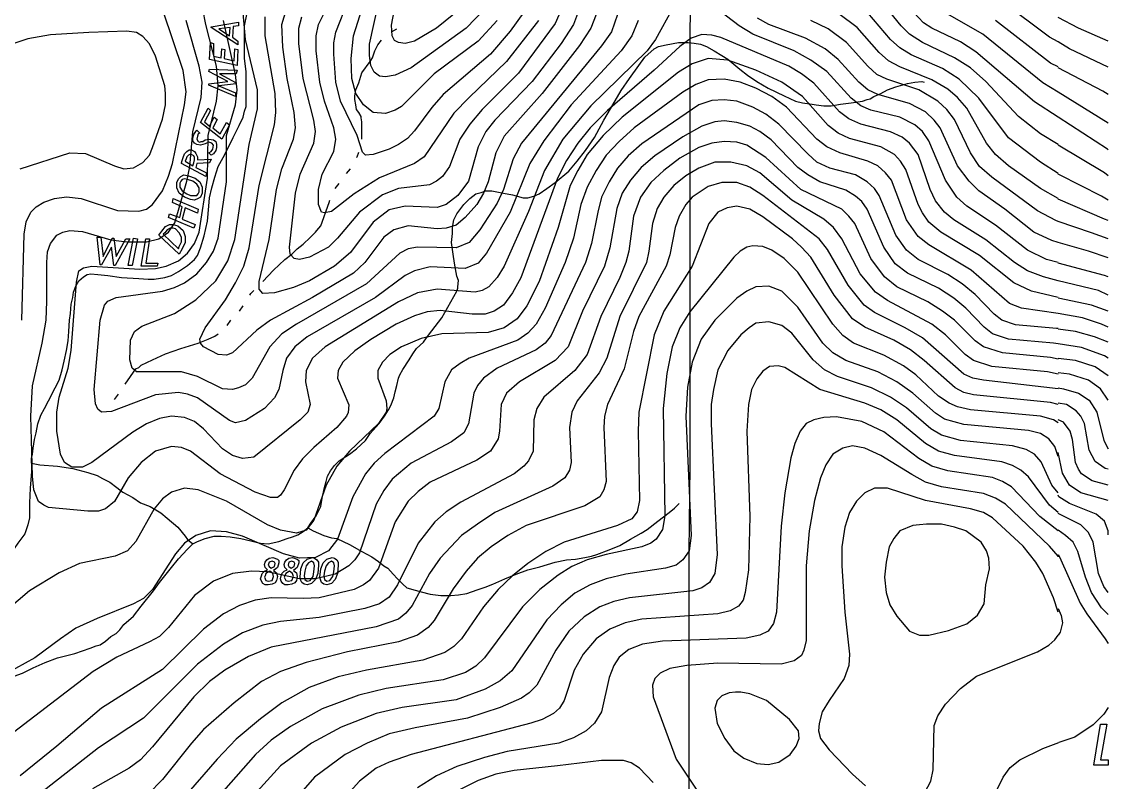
# Model space of a CAD drawing. Extents: x -4.4 to 64.9, y -5.9 to 77.3.
# Drawn here: x 24.14 to 31.67, y 8.52 to 13.8 of the extents above; entities that cross this region are included whole.
import ezdxf

# ---------------------------------------------------------------- set-up
doc = ezdxf.new("R2010")
doc.units = 0
for name, color, linetype in [('8200-8400', 7, 'CONTINUOUS'), ('8400-8600', 7, 'CONTINUOUS'), ('8600-8800', 7, 'CONTINUOUS'), ('8800-9000', 7, 'CONTINUOUS'), ('9000-9200', 7, 'CONTINUOUS'), ('9200-9400', 7, 'CONTINUOUS'), ('Elevations', 7, 'CONTINUOUS'), ('Labels', 7, 'CONTINUOUS'), ('roads', 7, 'CONTINUOUS'), ('split_lines', 7, 'CONTINUOUS'), ('topo', 7, 'CONTINUOUS'), ('water', 7, 'CONTINUOUS')]:
    doc.layers.add(name, color=color, linetype=linetype)

msp = doc.modelspace()

# ---------------------------------------------------------------- linework, layer by layer
at = {"layer": '8200-8400', "color": 2}
for points in [[(27.180236, 13.88762), (27.011517, 13.750539), (26.858617, 13.660898), (26.795347, 13.645076), (26.747886, 13.650341), (26.721533, 13.666163), (26.705738, 13.697802), (26.700473, 13.771613), (26.763742, 14.098503)], [(27.348966, 13.887614), (27.217156, 13.750523), (26.837537, 13.476354), (26.726817, 13.423633), (26.658237, 13.413103), (26.616108, 13.418368), (26.579156, 13.44472), (26.558069, 13.492171), (26.547538, 13.560711), (26.547538, 13.6398), (26.642439, 14.07214)], [(27.617849, 13.860825), (27.522948, 13.729015), (27.385857, 13.570834), (27.05897, 13.291394), (26.979878, 13.201764), (26.858619, 13.038315), (26.811158, 12.985594), (26.747889, 12.943414), (26.684629, 12.911775), (26.573859, 12.874874), (26.521138, 12.869609), (26.500051, 12.890696), (26.463141, 13.006687), (26.347151, 13.243947), (26.315512, 13.375757), (26.29969, 13.570837), (26.29969, 13.649926), (26.315512, 13.723737), (26.399871, 13.939907)], [(27.433308, 13.803265), (27.301497, 13.660906), (26.995697, 13.434195), (26.768978, 13.207476), (26.726799, 13.181124), (26.658219, 13.160037), (26.573859, 13.165302), (26.505319, 13.218023), (26.45259, 13.297112), (26.426237, 13.402562), (26.420972, 13.539653), (26.436794, 13.697821), (26.510615, 13.929813)], [(31.319216, 13.655622), (31.261217, 13.687264), (30.929057, 13.935062)], [(31.319198, 13.307193), (31.213748, 13.370462), (30.797217, 13.707893), (30.486149, 13.887164)], [(31.319198, 13.481632), (31.266469, 13.507985), (30.886858, 13.803244)]]:
    msp.add_lwpolyline(points, dxfattribs=at)
at = {"layer": '8400-8600', "color": 2}
for points in [[(31.319209, 12.94383), (31.197939, 13.017651), (31.045039, 13.13892), (30.818328, 13.38145), (30.712879, 13.476351), (30.602159, 13.544892), (30.38071, 13.650341), (30.29104, 13.708341), (30.233038, 13.76634), (30.090679, 13.94033)], [(28.266364, 13.845419), (28.224184, 13.724157), (28.155644, 13.629249), (27.602043, 12.954379), (27.544033, 12.843658), (27.475493, 12.632759), (27.433313, 12.537848), (27.312054, 12.353317), (27.238233, 12.263689), (27.148603, 12.226777), (26.879704, 12.232042), (26.816445, 12.221512), (26.758443, 12.189873), (26.526414, 11.978984), (26.041345, 11.699542), (25.941174, 11.631004), (25.856814, 11.541363), (25.735545, 11.325193), (25.688095, 11.277743), (25.640644, 11.256656), (25.598454, 11.246125), (25.529914, 11.251391), (25.355924, 11.33575), (25.245203, 11.367381), (24.934133, 11.367381), (24.902494, 11.393734), (24.886672, 11.451733), (24.891937, 11.588824), (24.918289, 11.646813), (24.971021, 11.683722), (25.197729, 11.773353), (25.345359, 11.868253), (25.48245, 12.000074), (25.566799, 12.137152), (25.61426, 12.284784), (25.714429, 12.943843), (25.772431, 13.191644), (25.772431, 13.323454), (25.688071, 13.671434), (25.672249, 13.855973)], [(28.134527, 13.887612), (28.081807, 13.750531), (28.002717, 13.629262), (27.744368, 13.297101), (27.480747, 13.001842), (27.422748, 12.885852), (27.370027, 12.68549), (27.338396, 12.606412), (27.290938, 12.52732), (27.211857, 12.437692), (27.148587, 12.384961), (27.080046, 12.363874), (27.016766, 12.358608), (26.816418, 12.379696), (26.716247, 12.353343), (26.647656, 12.300625), (26.515846, 12.126624), (26.436757, 12.052814), (26.152047, 11.884094), (25.862058, 11.725916), (25.767157, 11.657375), (25.598438, 11.499205), (25.556258, 11.483383), (25.498256, 11.488648), (25.398088, 11.541369), (25.377, 11.567748), (25.371735, 11.5941), (25.408644, 11.673192), (25.550996, 11.868272), (25.619536, 11.984263), (25.677535, 12.100251), (25.714445, 12.226801), (25.782985, 12.659141), (25.888435, 13.080931), (25.898965, 13.165291), (25.8937, 13.297101), (25.825159, 13.697813), (25.825159, 13.82962)], [(28.002741, 13.887609), (27.960572, 13.776889), (27.876201, 13.645068), (27.675851, 13.381448), (27.417501, 13.112557), (27.354231, 13.033468), (27.301511, 12.928018), (27.232962, 12.690758), (27.159152, 12.590587), (27.080073, 12.527317), (27.0168, 12.50623), (26.795352, 12.51676), (26.684632, 12.490381), (26.573861, 12.406032), (26.415691, 12.195133), (26.304971, 12.100222), (26.130981, 12.000053), (26.020261, 11.952603), (25.888442, 11.915693), (25.809361, 11.910428), (25.783009, 11.942056), (25.783009, 11.994788), (25.851549, 12.284768), (25.90427, 12.632756), (25.941179, 12.775108), (26.020268, 12.980736), (26.036091, 13.059818), (26.02556, 13.165267), (25.97811, 13.402527), (25.946471, 13.618697), (25.941206, 13.776868), (25.972847, 13.882317)], [(27.892029, 13.913959), (27.83403, 13.782141), (27.58095, 13.439439), (27.327868, 13.18636), (27.243509, 13.086181), (27.174968, 12.980731), (27.10116, 12.790919), (27.05371, 12.722379), (27.01153, 12.69075), (26.96408, 12.664371), (26.747899, 12.638019), (26.637139, 12.595839), (26.478969, 12.47457), (26.326058, 12.295309), (26.262799, 12.23204), (26.130989, 12.163499), (26.062438, 12.147677), (26.025539, 12.152942), (25.99916, 12.184581), (25.993895, 12.232032), (26.036075, 12.606372), (26.067714, 12.738182), (26.162614, 12.954352), (26.173171, 13.033441), (26.162614, 13.112531), (26.088803, 13.402511), (26.057165, 13.645052), (26.057165, 13.750502), (26.078252, 13.829581)], [(31.319201, 12.74349), (31.197931, 12.822571), (30.976491, 12.991291), (30.770873, 13.26546), (30.633792, 13.39727), (30.517791, 13.471091), (30.301581, 13.565989), (30.222492, 13.61344), (30.159222, 13.671439), (30.001052, 13.85597)], [(31.319198, 12.411324), (31.303376, 12.416589), (31.176836, 12.485129), (30.860495, 12.717121), (30.776135, 12.79093), (30.712866, 12.885841), (30.602145, 13.11782), (30.549417, 13.186371), (30.486147, 13.244359), (30.354286, 13.323451), (30.132846, 13.39727), (30.064306, 13.428901), (30.001036, 13.48689), (29.853406, 13.650341), (29.726867, 13.74525), (29.605605, 13.803241)], [(31.319177, 12.569492), (31.197908, 12.638032), (30.976467, 12.796203), (30.886837, 12.875292), (30.823567, 12.954384), (30.686487, 13.196914), (30.623217, 13.270722), (30.554676, 13.328724), (30.443906, 13.391994), (30.222468, 13.481624), (30.143376, 13.523804), (30.080107, 13.581804), (29.927207, 13.755794), (29.800667, 13.850694)], [(31.319198, 10.086163), (31.319198, 10.091428), (31.261199, 10.159968), (30.955399, 10.449957), (30.886858, 10.492137), (30.802498, 10.523768), (30.512507, 10.571218), (30.40179, 10.602857), (30.306839, 10.655578), (30.090669, 10.787388), (29.979949, 10.840117), (29.895589, 10.855939), (29.827048, 10.840117), (29.758508, 10.797937), (29.711058, 10.724118), (29.674148, 10.634488), (29.631969, 10.476318), (29.595059, 10.265418), (29.573972, 10.022888), (29.573972, 9.506188), (29.55815, 9.437648), (29.542328, 9.400739), (29.489599, 9.363827), (29.399969, 9.342739), (28.962358, 9.348005), (28.746189, 9.332182), (28.630187, 9.311095), (28.561647, 9.279464), (28.524738, 9.242555), (28.508889, 9.195105), (28.514154, 9.116015), (28.672375, 8.683676), (28.909635, 8.330425)], [(31.319198, 9.701244), (31.28757, 9.801424), (31.213748, 9.970143), (31.166298, 10.049224), (31.076668, 10.159945), (30.865768, 10.355025), (30.802498, 10.391934), (30.712868, 10.418286), (30.401798, 10.476286), (30.13813, 10.560646), (30.048489, 10.560646), (29.979949, 10.529015), (29.921957, 10.471015), (29.874509, 10.391926), (29.842868, 10.291755), (29.821781, 10.154666), (29.821781, 10.022856), (29.842868, 9.701237), (29.874509, 9.411256), (29.869244, 9.332167), (29.837603, 9.242536), (29.732153, 9.089636), (29.684703, 9.010547), (29.663615, 8.931455), (29.65835, 8.878737), (29.674172, 8.826005), (29.732172, 8.746927), (29.895623, 8.578207), (29.985253, 8.499115)], [(30.396543, 8.451652), (30.438683, 8.530733), (30.454532, 8.609822), (30.459797, 8.915622), (30.486149, 8.984163), (30.538878, 9.063252), (30.644328, 9.173972), (30.755048, 9.258332), (31.176839, 9.427051), (31.255928, 9.474502), (31.298108, 9.511414), (31.319195, 9.543053)], [(30.881551, 8.441153), (30.93955, 8.557152), (30.987, 8.625692), (31.055549, 8.678413), (31.213719, 8.757502), (31.324439, 8.799682)]]:
    msp.add_lwpolyline(points, dxfattribs=at)
for points in [[(30.359589, 10.307603), (30.312138, 10.302338), (30.222508, 10.265439), (30.180328, 10.212708), (30.148689, 10.154709), (30.127602, 10.049259), (30.117072, 9.943817), (30.127602, 9.838367), (30.153981, 9.754008), (30.201431, 9.674918), (30.291062, 9.569469), (30.359602, 9.543116), (30.422872, 9.543116), (30.559952, 9.574747), (30.686492, 9.622206), (30.760311, 9.680197), (30.807761, 9.759286), (30.818291, 9.891096), (30.84467, 10.001816), (30.839405, 10.075635), (30.823583, 10.128356), (30.786674, 10.186355), (30.681224, 10.265447), (30.602145, 10.2918), (30.512515, 10.312887), (30.407065, 10.312887), (30.359604, 10.307622), (30.359589, 10.307603)], [(29.083609, 9.147633), (29.041437, 9.142368), (28.988708, 9.12128), (28.957077, 9.08965), (28.941255, 9.036921), (28.957077, 8.931471), (29.009798, 8.826021), (29.073068, 8.741662), (29.141608, 8.688941), (29.231239, 8.652031), (29.310328, 8.646766), (29.384139, 8.662588), (29.463228, 8.715309), (29.505408, 8.773308), (29.526495, 8.826029), (29.52123, 8.878758), (29.45796, 8.957839), (29.299789, 9.08965), (29.183791, 9.137108), (29.120532, 9.147638), (29.083612, 9.147638), (29.083609, 9.147633)]]:
    msp.add_lwpolyline(points, close=True, dxfattribs=at)
at = {"layer": '8600-8800', "color": 2}
for points in [[(31.319193, 12.126603), (31.240114, 12.14769), (31.108304, 12.21096), (30.886853, 12.38495), (30.686502, 12.51676), (30.617962, 12.58003), (30.538873, 12.696021), (30.422843, 12.97019), (30.380702, 13.03346), (30.327934, 13.08091), (30.222484, 13.133642), (30.022134, 13.181089), (29.953593, 13.21272), (29.885043, 13.265449), (29.716334, 13.449991), (29.605603, 13.529069), (29.489612, 13.592339), (29.204902, 13.708341), (29.109993, 13.766329), (28.893823, 13.929781)], [(24.137938, 11.726971), (24.153734, 12.322763), (24.169556, 12.407122), (24.201195, 12.475663), (24.238093, 12.512572), (24.290825, 12.544203), (24.364636, 12.570555), (24.449035, 12.581112), (24.549214, 12.570555), (24.802294, 12.486196), (24.949926, 12.480931), (25.002644, 12.496753), (25.044824, 12.528391), (25.113364, 12.623292), (25.155544, 12.723471), (25.181923, 12.813102), (25.266272, 13.219081), (25.276829, 13.308711), (25.255742, 13.456341), (25.118661, 13.867591)], [(28.651293, 13.892858), (28.530024, 13.671418), (28.471982, 13.592326), (28.081822, 13.212707), (27.886743, 12.980718), (27.760203, 12.764548), (27.649483, 12.479838), (27.480763, 12.100216), (27.433313, 12.021138), (27.375314, 11.957868), (27.327863, 11.931489), (27.280413, 11.920958), (27.016793, 11.942046), (26.879704, 11.915693), (26.747894, 11.852423), (26.241693, 11.541342), (26.152063, 11.462264), (26.109883, 11.377893), (26.104618, 11.298812), (26.136249, 11.140641), (26.120427, 11.087913), (26.067706, 11.035192), (25.746086, 10.776842), (25.666997, 10.766285), (25.598457, 10.787372), (25.529916, 10.834823), (25.398106, 10.971911), (25.334836, 11.024632), (25.266296, 11.050985), (25.176666, 11.061541), (25.092306, 11.045719), (25.002676, 11.008821), (24.907767, 10.950819), (24.623007, 10.739919), (24.559745, 10.70828), (24.485926, 10.70828), (24.433205, 10.739919), (24.406853, 10.797919), (24.380474, 10.956089), (24.380474, 11.087899), (24.396296, 11.193349), (24.459565, 11.393699), (24.480653, 11.514969), (24.517562, 11.989488), (24.533384, 12.06858), (24.565023, 12.089667), (24.623014, 12.100198), (24.955223, 12.07911), (25.065953, 12.084376), (25.139764, 12.100198), (25.224124, 12.13711), (25.287394, 12.189839), (25.334844, 12.258379), (25.366483, 12.337458), (25.424474, 12.711809), (25.42974, 13.00706), (25.487739, 13.244328), (25.498269, 13.34978), (25.487739, 13.486858), (25.413928, 13.776839), (25.392841, 13.882288)], [(31.319201, 11.999455), (31.219032, 12.025808), (31.108312, 12.067987), (31.018682, 12.125987), (30.818321, 12.284157), (30.596883, 12.421246), (30.533613, 12.473967), (30.470341, 12.553056), (30.433391, 12.632137), (30.349032, 12.874676), (30.291032, 12.953757), (30.238312, 12.995937), (30.159222, 13.032846), (29.953601, 13.085578), (29.869242, 13.122476), (29.805972, 13.169927), (29.626711, 13.370288), (29.542352, 13.433558), (29.452711, 13.486276), (28.983462, 13.686626), (28.920202, 13.702448), (28.851662, 13.707713), (28.777841, 13.681361), (28.698751, 13.623362), (28.519451, 13.459921), (28.197832, 13.180473), (28.076563, 13.059212), (27.992203, 12.953762), (27.913111, 12.832501), (27.849841, 12.711232), (27.596772, 12.020542), (27.53877, 11.915093), (27.475501, 11.830733), (27.412231, 11.788553), (27.348961, 11.767466), (27.259331, 11.767466), (27.037882, 11.793818), (26.948263, 11.783288), (26.858622, 11.756909), (26.732093, 11.69892), (26.558053, 11.593468), (26.447332, 11.514379), (26.362973, 11.435289), (26.331342, 11.377301), (26.32605, 11.324569), (26.405142, 11.140038), (26.399877, 11.087309), (26.389346, 11.060957), (26.320806, 10.981868), (26.162628, 10.844787), (26.083546, 10.765698), (26.025547, 10.686616), (25.957007, 10.549528), (25.930654, 10.512618), (25.909567, 10.496796), (25.862116, 10.496796), (25.756667, 10.533706), (25.514136, 10.660237), (25.308515, 10.818416), (25.245246, 10.844768), (25.176695, 10.850034), (25.065975, 10.818392), (24.965795, 10.739313), (24.876176, 10.633864), (24.781264, 10.470412), (24.717955, 10.417694), (24.670497, 10.401872), (24.596686, 10.401872), (24.322517, 10.428224), (24.290886, 10.444046), (24.253976, 10.470399), (24.222335, 10.549491), (24.211804, 10.644389), (24.201274, 11.06092), (24.211804, 11.271819), (24.280345, 11.56707), (24.306697, 11.725251), (24.311962, 11.857059), (24.311962, 12.12595), (24.317228, 12.19976), (24.338315, 12.25777), (24.380495, 12.315759), (24.422675, 12.336846), (24.470125, 12.347403), (24.559766, 12.342112), (24.754885, 12.284123), (24.865606, 12.268301), (25.002694, 12.268301), (25.087054, 12.289388), (25.155594, 12.336838), (25.197774, 12.400111), (25.282126, 12.690089), (25.303213, 12.790271), (25.324301, 13.032798), (25.382292, 13.270061), (25.387557, 13.375511), (25.36647, 13.486231), (25.27684, 13.80258)], [(24.127442, 12.776216), (24.470151, 12.886936), (24.580872, 12.881671), (24.781222, 12.797311), (24.844492, 12.776224), (24.913032, 12.781489), (24.976302, 12.818391), (25.023752, 12.87112), (25.04484, 12.92384), (25.113388, 13.11892), (25.134475, 13.2191), (25.134475, 13.298189), (25.12921, 13.35091), (25.06594, 13.556539), (25.02376, 13.640901), (24.97631, 13.693619), (24.93413, 13.719972), (24.86559, 13.730529), (24.601959, 13.719972), (24.338339, 13.70415), (24.180171, 13.677771), (24.090541, 13.646142)], [(31.319193, 11.88407), (31.134654, 11.92624), (31.013382, 11.984241), (30.776133, 12.174051), (30.507234, 12.3375), (30.422832, 12.40604), (30.380694, 12.46931), (30.349013, 12.527301), (30.264664, 12.76984), (30.227752, 12.827831), (30.185572, 12.875289), (30.090663, 12.92801), (29.874494, 12.98601), (29.795412, 13.022911), (29.726864, 13.07564), (29.547604, 13.27599), (29.405244, 13.376169), (29.225984, 13.460529), (29.030904, 13.529069), (28.893813, 13.539626), (28.783093, 13.502717), (28.688192, 13.444715), (28.297992, 13.133647), (28.166174, 13.007105), (28.055454, 12.875295), (27.992184, 12.764567), (27.939463, 12.659125), (27.855104, 12.369136), (27.723293, 11.994796), (27.638934, 11.826076), (27.570393, 11.736446), (27.480763, 11.673176), (27.370043, 11.641535), (27.048423, 11.631004), (26.906064, 11.599363), (26.768973, 11.541363), (26.689892, 11.488642), (26.637123, 11.435924), (26.605532, 11.377925), (26.605532, 11.325193), (26.663484, 11.167023), (26.668749, 11.114305), (26.663484, 11.087952), (26.610803, 11.008863), (26.410402, 10.819051), (26.320774, 10.713601), (26.246963, 10.581791), (26.162604, 10.339261), (26.109872, 10.270712), (26.041335, 10.249625), (25.930614, 10.270712), (25.840984, 10.307622), (25.556274, 10.471071), (25.361194, 10.550152), (25.266283, 10.560709), (25.176652, 10.534357), (25.113383, 10.486898), (25.055383, 10.418358), (24.928844, 10.191647), (24.870852, 10.128377), (24.786493, 10.091468), (24.538644, 10.038736), (24.396282, 9.975477), (24.190664, 9.848938), (23.953404, 9.648577)], [(31.319378, 11.773294), (31.066299, 11.810206), (30.981939, 11.841835), (30.718319, 12.073827), (30.423017, 12.247817), (30.349198, 12.305816), (30.270117, 12.421807), (30.164667, 12.695976), (30.122488, 12.748705), (30.069759, 12.796155), (30.001218, 12.827786), (29.806138, 12.885785), (29.716508, 12.927965), (29.647968, 12.980697), (29.437069, 13.202134), (29.336889, 13.275945), (29.226169, 13.333945), (29.115449, 13.376124), (29.004729, 13.397212), (28.893998, 13.391947), (28.809649, 13.360305), (28.720019, 13.307587), (28.382529, 13.059775), (28.277088, 12.964875), (28.187449, 12.869977), (28.118909, 12.764524), (28.055639, 12.648526), (28.013459, 12.527264), (27.960739, 12.295275), (27.902739, 12.126556), (27.765659, 11.810206), (27.702389, 11.699486), (27.644389, 11.636216), (27.575849, 11.588766), (27.238418, 11.462226), (27.175138, 11.425314), (27.117149, 11.383135), (27.069688, 11.298785), (27.027508, 11.114246), (26.995877, 11.061515), (26.653128, 10.803165), (26.579317, 10.734625), (26.521318, 10.660817), (26.43168, 10.502636), (26.326227, 10.207384), (26.262968, 10.128295), (26.173327, 10.080845), (26.062607, 10.07558), (25.95189, 10.107221), (25.667179, 10.22848), (25.556459, 10.260121), (25.445728, 10.265386), (25.345557, 10.233745), (25.266468, 10.181024), (25.203198, 10.107205), (25.045028, 9.859404), (24.981758, 9.796135), (24.913217, 9.759225), (24.660098, 9.659046), (24.512469, 9.590506), (24.407019, 9.516684), (24.227759, 9.384885), (24.027398, 9.274157)]]:
    msp.add_lwpolyline(points, dxfattribs=at)
at = {"layer": '8800-9000', "color": 2}
for points in [[(31.319198, 11.562429), (31.287559, 11.567695), (30.976488, 11.594047), (30.865768, 11.630959), (30.807769, 11.67841), (30.681229, 11.81022), (30.59687, 11.878768), (30.491417, 11.947308), (30.275208, 12.052758), (30.190848, 12.116017), (30.111759, 12.232018), (29.995768, 12.495639), (29.958869, 12.54836), (29.916689, 12.585269), (29.848138, 12.627449), (29.668878, 12.685448), (29.584518, 12.732899), (29.515978, 12.78563), (29.331439, 12.975439), (29.252358, 13.033428), (29.183809, 13.070338), (29.094179, 13.09669), (29.004549, 13.107247), (28.941279, 13.101982), (28.851649, 13.07034), (28.719839, 12.996532), (28.524759, 12.864711), (28.429808, 12.785633), (28.355989, 12.696002), (28.297998, 12.606372), (28.261088, 12.500922), (28.213638, 12.226751), (28.176728, 12.100211), (28.023828, 11.78914), (27.923649, 11.541332), (27.834019, 11.446431), (27.586218, 11.298801), (27.496588, 11.219712), (27.459679, 11.140631), (27.449122, 10.956092), (27.438591, 10.90336), (27.38586, 10.819001), (27.290962, 10.755741), (26.969342, 10.602831), (26.884982, 10.539571), (26.816442, 10.471021), (26.726812, 10.328672), (26.610811, 10.00705), (26.547501, 9.92269), (26.505321, 9.891062), (26.442051, 9.85942), (26.199521, 9.801421), (26.088801, 9.796156), (25.86735, 9.801421), (25.756632, 9.785599), (25.645912, 9.748687), (25.535192, 9.690688), (25.398111, 9.585238), (25.113391, 9.305798), (24.691552, 9.036907), (24.380482, 8.773279), (24.127402, 8.567658)], [(31.319375, 11.456945), (31.266657, 11.467502), (30.934496, 11.499133), (30.802676, 11.541313), (30.744687, 11.583493), (30.602325, 11.725844), (30.517966, 11.789124), (30.417747, 11.852384), (30.201577, 11.957833), (30.117217, 12.026384), (30.022316, 12.152924), (29.911596, 12.395454), (29.869416, 12.448172), (29.821955, 12.495623), (29.537245, 12.632714), (29.294717, 12.854154), (29.162907, 12.938514), (29.094367, 12.959601), (29.004726, 12.964867), (28.920377, 12.95431), (28.830736, 12.922682), (28.698926, 12.84886), (28.588206, 12.7645), (28.498525, 12.680151), (28.424717, 12.579969), (28.377267, 12.448159), (28.345625, 12.205629), (28.324538, 12.12654), (28.282358, 12.02109), (28.150559, 11.752191), (28.05565, 11.488571), (27.97129, 11.377851), (27.75512, 11.193309), (27.70767, 11.114231), (27.686583, 11.035141), (27.681317, 10.818969), (27.649676, 10.750431), (27.618048, 10.713519), (27.549507, 10.660801), (27.180437, 10.465721), (27.080258, 10.39717), (27.001166, 10.32863), (26.885178, 10.181), (26.742816, 9.89102), (26.684817, 9.80666), (26.616277, 9.759209), (26.516058, 9.727571), (26.199717, 9.664301), (25.930818, 9.637948), (25.809546, 9.611596), (25.667198, 9.558875), (25.535388, 9.479786), (25.356117, 9.342697), (24.981776, 8.968357), (24.670658, 8.762736), (24.201406, 8.393655)], [(31.319182, 11.351554), (31.245371, 11.367376), (30.860482, 11.404275), (30.733942, 11.446455), (30.675954, 11.488635), (30.538862, 11.625726), (30.443911, 11.699537), (30.138114, 11.862986), (30.053751, 11.920974), (29.948302, 12.047517), (29.821762, 12.290044), (29.763773, 12.369136), (29.695233, 12.427135), (29.473782, 12.558946), (29.252342, 12.748755), (29.162712, 12.796205), (29.051983, 12.822558), (28.941263, 12.822558), (28.830543, 12.780378), (28.740913, 12.727657), (28.656553, 12.659117), (28.588013, 12.580028), (28.540562, 12.500938), (28.508884, 12.395489), (28.482531, 12.205687), (28.466709, 12.126598), (28.282168, 11.752247), (28.192537, 11.462269), (28.139819, 11.362098), (27.986919, 11.167007), (27.950007, 11.087928), (27.934185, 10.982479), (27.944742, 10.739948), (27.934185, 10.687217), (27.902554, 10.634499), (27.818194, 10.576497), (27.417485, 10.391958), (27.296216, 10.312869), (27.185496, 10.233787), (27.037864, 10.075617), (26.964056, 9.970167), (26.842795, 9.748727), (26.800615, 9.695998), (26.747886, 9.653818), (26.594936, 9.601086), (25.867345, 9.458738), (25.709174, 9.395468), (25.545725, 9.300567), (25.440275, 9.221478), (25.329555, 9.116028), (25.044845, 8.768048), (24.960485, 8.678418), (24.881396, 8.620419), (24.628274, 8.478057)], [(31.319206, 11.251372), (30.802506, 11.309374), (30.728688, 11.325196), (30.665426, 11.351549), (30.380708, 11.604628), (30.259396, 11.673168), (30.048497, 11.778618), (29.974686, 11.831339), (29.863966, 11.968427), (29.721607, 12.216228), (29.663607, 12.290036), (29.273448, 12.590569), (29.183817, 12.648568), (29.094187, 12.680199), (28.988737, 12.680199), (28.893826, 12.653846), (28.783106, 12.580036), (28.740926, 12.527307), (28.693476, 12.448225), (28.667123, 12.369136), (28.630214, 12.179327), (28.603808, 12.100235), (28.413999, 11.752255), (28.37709, 11.646816), (28.31382, 11.388466), (28.197829, 11.140655), (28.176742, 11.061565), (28.171477, 10.982487), (28.187299, 10.608136), (28.171477, 10.550147), (28.145124, 10.502686), (28.039674, 10.439416), (27.633695, 10.302335), (27.507155, 10.233795), (27.391165, 10.154706), (27.296256, 10.075625), (27.217175, 9.985986), (27.127534, 9.864725), (26.995724, 9.643277), (26.953544, 9.595827), (26.879736, 9.543106), (26.747926, 9.495655), (26.394625, 9.427104), (26.109915, 9.353296), (25.930654, 9.290026), (25.798836, 9.221486), (25.609035, 9.073857), (25.398135, 8.889315), (25.313775, 8.794417), (25.113414, 8.541335), (25.013246, 8.441156)]]:
    msp.add_lwpolyline(points, dxfattribs=at)
at = {"layer": '9000-9200', "color": 2}
for points in [[(31.319383, 11.014065), (31.287755, 11.035152), (31.198114, 11.061531), (30.713053, 11.103711), (30.623423, 11.124798), (30.565424, 11.151151), (30.491613, 11.198601), (30.333395, 11.346231), (30.249035, 11.4095), (30.111954, 11.483311), (29.901055, 11.567671), (29.827244, 11.6204), (29.758693, 11.699481), (29.516163, 12.05801), (29.421265, 12.152921), (29.336905, 12.21091), (29.273635, 12.237289), (29.205095, 12.242554), (29.162915, 12.231997), (29.115454, 12.205645), (29.073274, 12.163465), (28.767474, 11.783846), (28.698934, 11.673126), (28.646213, 11.541316), (28.609304, 11.356787), (28.582951, 11.114246), (28.593455, 10.370836), (28.577686, 10.275925), (28.535506, 10.207387), (28.498554, 10.181035), (28.435295, 10.154682), (28.187486, 10.101951), (28.055676, 10.065052), (27.950227, 10.017591), (27.855315, 9.959602), (27.728786, 9.859423), (27.607514, 9.738151), (27.343894, 9.384901), (27.285895, 9.326901), (27.212084, 9.284722), (27.059176, 9.232001), (26.663706, 9.174001), (26.473897, 9.126551), (26.220815, 9.031642), (25.999374, 8.910381), (25.867564, 8.815472), (25.756847, 8.715301), (25.451036, 8.367321)], [(31.319201, 10.782123), (31.298113, 10.850674), (31.255933, 10.903392), (31.197934, 10.940304), (31.113574, 10.961391), (30.665423, 11.003571), (30.533613, 11.04047), (30.470333, 11.08265), (30.312122, 11.219741), (30.201394, 11.29882), (30.069584, 11.367371), (29.848144, 11.446449), (29.758513, 11.499181), (29.689973, 11.567721), (29.515983, 11.815519), (29.405252, 11.92624), (29.315622, 11.963152), (29.225992, 11.957886), (29.162722, 11.926255), (29.094184, 11.878805), (28.941284, 11.725897), (28.846373, 11.594084), (28.783103, 11.435916), (28.751472, 11.261926), (28.740915, 11.061576), (28.777825, 10.233795), (28.762003, 10.128345), (28.719823, 10.065086), (28.672362, 10.028177), (28.598501, 10.00709), (28.324342, 9.964912), (28.187251, 9.933271), (28.076541, 9.891091), (27.971092, 9.8331), (27.876183, 9.75401), (27.776001, 9.648561), (27.533471, 9.29531), (27.454392, 9.22677), (27.348942, 9.168771), (27.148581, 9.094952), (26.774241, 9.042231), (26.594933, 9.000051), (26.352403, 8.90515), (26.146771, 8.794422), (25.930601, 8.636252), (25.651162, 8.330451)], [(31.319187, 10.529044), (31.277007, 10.581773), (31.203197, 10.745214), (31.155746, 10.797942), (31.097747, 10.829573), (31.002838, 10.855952), (30.644317, 10.892854), (30.512507, 10.929763), (30.438646, 10.971943), (30.269927, 11.119565), (30.159206, 11.193383), (30.027396, 11.256653), (29.790129, 11.335742), (29.700506, 11.383193), (29.621417, 11.451733), (29.473787, 11.636275), (29.405247, 11.688993), (29.315617, 11.715345), (29.225987, 11.704815), (29.178528, 11.673173), (29.120537, 11.625723), (29.030896, 11.515003), (28.962358, 11.383193), (28.930727, 11.246112), (28.914905, 11.140662), (28.914905, 11.008855), (28.957085, 10.101982), (28.941263, 9.970175), (28.904362, 9.906902), (28.851633, 9.870004), (28.788363, 9.848916), (28.350703, 9.801477), (28.239982, 9.775098), (28.145082, 9.738188), (28.034351, 9.669648), (27.928912, 9.569479), (27.839282, 9.437669), (27.707461, 9.195128), (27.654743, 9.14241), (27.602022, 9.105498), (27.454392, 9.042228), (27.227673, 8.96841), (26.863871, 8.899869), (26.684611, 8.857689), (26.531663, 8.79442), (26.378763, 8.715338), (26.167861, 8.557168), (25.978062, 8.34099)], [(31.319193, 10.391971), (31.261204, 10.444692), (31.113574, 10.639772), (31.060843, 10.687222), (31.002854, 10.718861), (30.929033, 10.745214), (30.602143, 10.787393), (30.491423, 10.819022), (30.401792, 10.871753), (30.201394, 11.035194), (30.090674, 11.103732), (29.979954, 11.151193), (29.668873, 11.246094), (29.426342, 11.398994), (29.378892, 11.409551), (29.320893, 11.404285), (29.273442, 11.372647), (29.231262, 11.319915), (29.194353, 11.246107), (29.173266, 11.140657), (29.162735, 10.956126), (29.183823, 10.365605), (29.173266, 9.996535), (29.152178, 9.838367), (29.136356, 9.785636), (29.104715, 9.743456), (29.046716, 9.711825), (28.962356, 9.690738), (28.435076, 9.653829), (28.319074, 9.627476), (28.213625, 9.585296), (28.118727, 9.516756), (28.029096, 9.411306), (27.965826, 9.300578), (27.897276, 9.089687), (27.865645, 9.036966), (27.823465, 9.000056), (27.744375, 8.957876), (27.665294, 8.931497), (26.837516, 8.71533), (26.684616, 8.662609), (26.594936, 8.62043), (26.478945, 8.530799), (26.236415, 8.261898)]]:
    msp.add_lwpolyline(points, dxfattribs=at)
at = {"layer": '9200-9400', "color": 2}
msp.add_lwpolyline([(28.514181, 8.520203), (28.419283, 8.620382), (28.361281, 8.657291), (28.308562, 8.673113), (28.155652, 8.673113), (27.849852, 8.636215), (27.849844, 8.636233), (27.849844, 8.636233), (27.549314, 8.604594), (27.422774, 8.578242), (27.301513, 8.536062), (27.143335, 8.45697)], dxfattribs=at)
at = {"layer": 'Elevations', "color": 1}
for points in [[(25.920079, 10.059798), (25.920079, 10.043923), (25.909522, 10.012306), (25.898992, 10.001722), (25.88317, 9.991139), (25.904257, 9.975264), (25.909522, 9.948806), (25.904257, 9.922347), (25.893727, 9.906472), (25.872639, 9.895889), (25.846287, 9.890597), (25.825199, 9.890597), (25.809377, 9.901181), (25.79882, 9.917056), (25.793555, 9.932931), (25.79882, 9.954097), (25.804086, 9.969972), (25.819908, 9.985847), (25.840995, 9.996431), (25.825199, 10.012306), (25.819934, 10.033472), (25.825199, 10.049347), (25.83573, 10.065222), (25.851552, 10.075806), (25.877904, 10.081097), (25.909532, 10.070514)], [(25.851538, 10.017624), (25.86736, 10.00704), (25.888447, 10.017624), (25.893712, 10.03879), (25.888447, 10.049374), (25.872625, 10.054665), (25.851538, 10.049374), (25.846273, 10.028207)], [(26.057157, 10.059798), (26.057157, 10.043923), (26.046627, 10.012306), (26.036096, 10.001722), (26.020274, 9.991139), (26.041361, 9.975264), (26.046627, 9.948806), (26.041361, 9.922347), (26.030805, 9.906472), (26.009717, 9.895889), (25.983365, 9.890597), (25.962277, 9.890597), (25.946455, 9.901181), (25.935898, 9.917056), (25.930633, 9.932931), (25.935898, 9.954097), (25.94119, 9.969972), (25.956986, 9.985847), (25.9781, 9.996431), (25.962277, 10.012306), (25.957012, 10.033472), (25.962277, 10.049347), (25.972834, 10.065222), (25.988656, 10.075806), (26.015009, 10.081097), (26.04665, 10.070514)], [(25.988619, 10.017624), (26.004441, 10.00704), (26.025528, 10.017624), (26.030794, 10.03879), (26.025528, 10.049374), (26.009706, 10.054665), (25.988619, 10.049374), (25.983354, 10.028207)], [(26.183699, 10.065064), (26.194229, 10.049189), (26.194229, 10.028022), (26.188964, 9.970052), (26.173169, 9.927851), (26.14679, 9.901392), (26.115161, 9.890809), (26.094074, 9.896101), (26.078251, 9.906684), (26.072986, 9.922559), (26.067721, 9.943726), (26.072986, 10.001722), (26.088808, 10.043923), (26.115161, 10.070382), (26.152071, 10.080965), (26.167893, 10.075673)], [(26.099337, 9.927983), (26.115159, 9.9174), (26.136246, 9.922691), (26.157334, 9.94915), (26.162599, 9.980794), (26.167864, 10.022968), (26.162599, 10.044135), (26.146777, 10.054718), (26.125689, 10.044135), (26.109867, 10.022968), (26.099337, 9.986059), (26.094072, 9.954441)], [(26.320788, 10.065064), (26.331319, 10.049189), (26.331319, 10.028022), (26.326053, 9.970052), (26.310231, 9.927851), (26.283879, 9.901392), (26.252248, 9.890809), (26.23116, 9.896101), (26.215338, 9.906684), (26.210073, 9.922559), (26.204808, 9.943726), (26.210073, 10.001722), (26.225895, 10.043923), (26.252248, 10.070382), (26.289158, 10.080965), (26.30498, 10.075673)], [(26.236428, 9.927983), (26.25225, 9.9174), (26.273337, 9.922691), (26.294425, 9.94915), (26.29969, 9.980794), (26.304955, 10.022968), (26.29969, 10.044135), (26.283868, 10.054718), (26.262781, 10.044135), (26.246959, 10.022968), (26.236428, 9.986059), (26.231163, 9.954441)], [(25.830448, 9.922718), (25.84627, 9.917426), (25.872623, 9.922718), (25.883153, 9.949176), (25.877888, 9.970343), (25.8568, 9.986218), (25.830448, 9.970343), (25.825183, 9.954468), (25.819918, 9.943884)], [(25.967529, 9.922718), (25.983351, 9.917426), (26.009703, 9.922718), (26.020234, 9.949176), (26.014969, 9.970343), (25.993881, 9.986218), (25.967529, 9.970343), (25.962264, 9.954468), (25.956998, 9.943884)]]:
    msp.add_lwpolyline(points, close=True, dxfattribs=at)
at = {"layer": 'Labels', "color": 6}
for points in [[(25.603708, 13.761081), (25.598443, 13.687262), (25.635353, 13.660804), (25.635353, 13.634346), (25.450824, 13.755631), (25.450824, 13.760922), (25.640634, 13.79254), (25.640634, 13.766082)], [(25.503537, 13.745259), (25.577348, 13.697793), (25.582613, 13.755816)], [(25.466628, 13.555447), (25.519357, 13.544864), (25.524622, 13.608125), (25.545709, 13.602834), (25.540444, 13.539572), (25.608982, 13.523697), (25.614247, 13.608046), (25.635335, 13.602754), (25.630069, 13.492053), (25.44026, 13.534227), (25.445525, 13.650221), (25.466612, 13.644929)], [(25.619528, 13.302373), (25.619528, 13.275915), (25.434997, 13.354999), (25.434997, 13.365582), (25.566807, 13.381457), (25.434997, 13.449984), (25.440262, 13.465859), (25.630072, 13.460567), (25.624807, 13.434109), (25.508806, 13.434109), (25.624807, 13.370847), (25.624807, 13.365555), (25.503536, 13.34968)], [(25.403358, 13.102004), (25.440267, 13.070386), (25.471898, 13.133648), (25.492985, 13.117773), (25.461354, 13.059776), (25.514075, 13.017602), (25.556254, 13.096686), (25.577341, 13.080811), (25.52462, 12.98064), (25.376991, 13.096633), (25.429711, 13.196804), (25.445533, 13.180929)], [(25.361178, 12.964923), (25.371735, 12.959632), (25.382265, 12.964923), (25.392822, 12.964923), (25.408644, 12.975507), (25.434997, 12.980798), (25.466628, 12.975507), (25.48245, 12.964923), (25.487715, 12.943757), (25.487715, 12.92259), (25.48245, 12.901423), (25.466628, 12.880257), (25.450806, 12.869673), (25.434983, 12.885548), (25.450806, 12.896132), (25.461362, 12.912007), (25.466628, 12.938465), (25.456071, 12.95434), (25.434983, 12.959632), (25.408631, 12.949048), (25.377, 12.938465), (25.350648, 12.943757), (25.334825, 12.95434), (25.324269, 12.970215), (25.324269, 12.991382), (25.329534, 13.012548), (25.345356, 13.033715), (25.350621, 13.044298), (25.371708, 13.023132), (25.361178, 13.01784), (25.355913, 13.001965), (25.350648, 12.980798)], [(25.345359, 12.880574), (25.355916, 12.859408), (25.355916, 12.838241), (25.450816, 12.843533), (25.440285, 12.817074), (25.350655, 12.811783), (25.34539, 12.785324), (25.419201, 12.748415), (25.413936, 12.721956), (25.245217, 12.811597), (25.245217, 12.816889), (25.250509, 12.832764), (25.255774, 12.853931), (25.266304, 12.880389), (25.282127, 12.896264), (25.297949, 12.906847), (25.313771, 12.906847), (25.334858, 12.896264)], [(25.271548, 12.827843), (25.324277, 12.796225), (25.329542, 12.817392), (25.334807, 12.838558), (25.334807, 12.854433), (25.329542, 12.865017), (25.31372, 12.8756), (25.30319, 12.8756), (25.292633, 12.870308), (25.282076, 12.859725), (25.276811, 12.84385)], [(25.340088, 12.711849), (25.371727, 12.685391), (25.387549, 12.648482), (25.387549, 12.606307), (25.377019, 12.579849), (25.361196, 12.569265), (25.334844, 12.558682), (25.308491, 12.563974), (25.266312, 12.579849), (25.229401, 12.606307), (25.213579, 12.643216), (25.213579, 12.680126), (25.224136, 12.706584), (25.239958, 12.722459), (25.261046, 12.733043), (25.292677, 12.727751)], [(25.282089, 12.601121), (25.308468, 12.590538), (25.329555, 12.590538), (25.350643, 12.590538), (25.361173, 12.601121), (25.366438, 12.616996), (25.366438, 12.643455), (25.350616, 12.669913), (25.324264, 12.69108), (25.287353, 12.701663), (25.266266, 12.706955), (25.250444, 12.701663), (25.239914, 12.69108), (25.234648, 12.675205), (25.234648, 12.648746), (25.25047, 12.622288)], [(25.187188, 12.569504), (25.361178, 12.495685), (25.355913, 12.469226), (25.271553, 12.506136), (25.250465, 12.427052), (25.340095, 12.390143), (25.329565, 12.363684), (25.155575, 12.437476), (25.16084, 12.463935), (25.234651, 12.437476), (25.250473, 12.511295), (25.181934, 12.542939)], [(25.218827, 12.379691), (25.255728, 12.348047), (25.27155, 12.305873), (25.27155, 12.263698), (25.250463, 12.221524), (25.229375, 12.184614), (25.087016, 12.31643), (25.108104, 12.342888), (25.134483, 12.374532), (25.160835, 12.390407), (25.187188, 12.390407)], [(25.118648, 12.321695), (25.224098, 12.221524), (25.229363, 12.237399), (25.245185, 12.269016), (25.245185, 12.30066), (25.229363, 12.332278), (25.203011, 12.358736), (25.187189, 12.364028), (25.166101, 12.364028), (25.145014, 12.353445), (25.129192, 12.332278)], [(24.686308, 12.300608), (24.70213, 12.168792), (24.765389, 12.295342), (24.775946, 12.295342), (24.791768, 12.168792), (24.860309, 12.290051), (24.886662, 12.290051), (24.786491, 12.10553), (24.775934, 12.10553), (24.760112, 12.232054), (24.691572, 12.110795), (24.681041, 12.110795), (24.659901, 12.300608)], [(24.902478, 12.10553), (24.876125, 12.10553), (24.913027, 12.295342), (24.939406, 12.290051)], [(25.023739, 12.290051), (24.997386, 12.121352), (25.081745, 12.121352), (25.07648, 12.100186), (24.96576, 12.100186), (24.997391, 12.289998)]]:
    msp.add_lwpolyline(points, close=True, dxfattribs=at)
at = {"layer": 'roads', "color": 7}
for points in [[(24.206489, 10.734671), (24.206489, 10.766315), (24.211754, 10.797959), (24.217019, 10.840134), (24.22755, 10.898131), (24.238107, 10.94557), (24.248637, 11.008859), (24.269724, 11.066855), (24.296077, 11.114295), (24.322429, 11.167027), (24.369888, 11.256668), (24.396241, 11.309373), (24.417328, 11.383191), (24.43315, 11.441188), (24.448972, 11.515007), (24.459503, 11.58356), (24.464768, 11.646822), (24.470033, 11.725906), (24.475298, 11.773346), (24.480563, 11.836634), (24.49112, 11.884074), (24.496385, 11.920983), (24.512208, 11.963158), (24.533295, 12.000067), (24.564934, 12.026526), (24.591286, 12.042401), (24.617639, 12.047692), (24.66509, 12.042401), (24.73363, 12.037109), (24.828539, 12.021234), (24.9498, 12.015942), (25.01308, 12.010651), (25.055248, 12.010651), (25.129067, 12.021234), (25.176557, 12.037109), (25.224018, 12.063567), (25.287277, 12.105742), (25.334738, 12.147943), (25.355825, 12.174401), (25.376912, 12.227106), (25.403265, 12.311482), (25.424352, 12.411653), (25.434883, 12.51709), (25.440148, 12.575086), (25.45597, 12.64364), (25.477057, 12.717459), (25.498145, 12.791277), (25.545594, 12.875626), (25.603596, 12.99162), (25.645776, 13.075969), (25.672129, 13.133992), (25.682686, 13.176167), (25.693216, 13.207784), (25.693216, 13.265781), (25.693216, 13.3396), (25.693216, 13.450328), (25.682686, 13.539969), (25.682686, 13.645405), (25.682686, 13.766664), (25.698508, 13.845748)], [(26.120429, 10.28652), (26.141516, 10.318164), (26.178415, 10.370869), (26.194237, 10.402513), (26.210059, 10.434131), (26.220616, 10.492154), (26.236412, 10.565946), (26.246969, 10.608121), (26.257499, 10.64503), (26.278587, 10.68194), (26.304939, 10.718849), (26.33658, 10.750493), (26.384028, 10.782111), (26.410381, 10.797986), (26.45783, 10.834922), (26.521111, 10.892918), (26.552742, 10.940358), (26.616012, 11.008912), (26.652911, 11.061617), (26.67929, 11.103818), (26.695112, 11.135435), (26.716199, 11.188167), (26.726756, 11.230341), (26.737313, 11.272516), (26.747843, 11.325248), (26.758373, 11.346414), (26.779461, 11.383324), (26.82163, 11.451851), (26.848009, 11.494025), (26.874362, 11.530935), (26.921812, 11.573136), (26.942899, 11.604753), (26.979809, 11.65222), (27.048349, 11.741834), (27.111658, 11.852562), (27.153838, 11.926381), (27.159103, 11.947548), (27.159103, 11.958131), (27.164342, 12.000305), (27.153865, 12.031923), (27.138043, 12.121564), (27.127486, 12.184852), (27.116955, 12.263936), (27.122221, 12.327198), (27.122221, 12.369373), (27.132751, 12.422104), (27.153838, 12.464279), (27.201289, 12.527541), (27.243469, 12.569742), (27.285648, 12.601359), (27.322558, 12.611943), (27.354199, 12.622526), (27.396369, 12.622526), (27.475458, 12.606651), (27.538728, 12.596068), (27.612538, 12.574901), (27.644177, 12.574901), (27.686357, 12.585484), (27.723259, 12.601359), (27.775987, 12.638269), (27.833979, 12.680443), (27.928888, 12.759527), (27.986889, 12.828081), (28.044889, 12.9019), (28.108159, 12.991514), (28.171418, 13.112799), (28.218879, 13.191883), (28.29269, 13.318407), (28.350689, 13.402782), (28.413959, 13.492397), (28.456128, 13.550393), (28.519408, 13.608416), (28.551039, 13.624291), (28.603758, 13.634875), (28.688117, 13.65075), (28.756668, 13.65075), (28.798838, 13.645458), (28.841028, 13.640166), (28.883208, 13.624291), (28.935929, 13.592647), (28.98865, 13.561003), (29.030877, 13.534545), (29.115229, 13.465991), (29.167958, 13.423843), (29.231228, 13.381642), (29.310319, 13.334202), (29.42104, 13.281471), (29.500129, 13.244561), (29.547579, 13.233978), (29.61612, 13.223395), (29.642472, 13.218103), (29.695204, 13.212811), (29.747924, 13.212811), (29.811194, 13.223395), (29.885002, 13.233978)], [(29.964137, 13.244376), (29.995768, 13.25496), (30.016855, 13.260251), (30.043207, 13.276126), (30.090666, 13.297293), (30.138116, 13.323751), (30.196118, 13.344918), (30.275197, 13.366085), (30.327928, 13.376668), (30.375376, 13.38196), (30.391198, 13.376668)], [(29.885047, 13.233819), (29.964137, 13.244403)], [(24.206489, 10.734671), (24.206489, 10.676674), (24.195932, 10.560681), (24.190667, 10.46051), (24.190667, 10.355073), (24.18011, 10.307607), (24.159023, 10.244345), (24.111562, 10.181083), (24.085209, 10.144174)], [(24.206489, 10.734671), (24.264478, 10.724088), (24.385747, 10.713504), (24.491199, 10.697629), (24.596638, 10.671171), (24.659908, 10.650004), (24.696817, 10.628838), (24.749549, 10.602379), (24.796999, 10.56547), (24.839179, 10.533852), (24.907717, 10.496943), (24.960438, 10.460034), (25.028978, 10.433575), (25.102839, 10.391374), (25.144979, 10.354465), (25.218838, 10.291203), (25.271558, 10.227941), (25.28738, 10.206774), (25.324289, 10.17513)], [(26.120429, 10.28652), (26.157339, 10.265353), (26.231147, 10.233709), (26.283868, 10.217834), (26.320777, 10.212542), (26.410407, 10.170368), (26.494766, 10.122901), (26.563307, 10.085992), (26.610768, 10.054374), (26.647667, 10.02273), (26.674019, 10.006855), (26.710928, 9.964681), (26.74257, 9.933036), (26.779479, 9.896127), (26.805832, 9.869669), (26.863821, 9.853794), (26.906, 9.84321), (26.969273, 9.827335), (27.043092, 9.816752), (27.111672, 9.816752), (27.164353, 9.822044), (27.222392, 9.832627), (27.254031, 9.84321), (27.301481, 9.859085), (27.348931, 9.87496), (27.40166, 9.896127), (27.486023, 9.933036), (27.565101, 9.964681), (27.644191, 9.996298), (27.728553, 10.017465), (27.834003, 10.049109), (27.913092, 10.064984), (27.976362, 10.070276), (28.039621, 10.080859), (28.087082, 10.091443), (28.123981, 10.102026), (28.20834, 10.13367), (28.282162, 10.165288), (28.355973, 10.207462), (28.429791, 10.249637), (28.471961, 10.276095), (28.545782, 10.334118), (28.624871, 10.392115), (28.661773, 10.423733), (28.693412, 10.455377)], [(25.324269, 10.175792), (25.355897, 10.191667), (25.408629, 10.212833), (25.471898, 10.228708), (25.519349, 10.228708), (25.582619, 10.223417), (25.656427, 10.212833), (25.724978, 10.196958), (25.761879, 10.186375), (25.793518, 10.181083), (25.846239, 10.175792), (25.920058, 10.191667), (25.978049, 10.212833), (26.014958, 10.223417), (26.051868, 10.239292), (26.088769, 10.260458), (26.120408, 10.286917)], [(24.085199, 9.258481), (24.143187, 9.279648), (24.217009, 9.316557), (24.301368, 9.353467), (24.385728, 9.385084), (24.507037, 9.416729), (24.612489, 9.453638), (24.654667, 9.469513), (24.681019, 9.474805), (24.717931, 9.501263), (24.754841, 9.532907), (24.79174, 9.554074), (24.818119, 9.580532), (24.844471, 9.617415), (24.913011, 9.675438), (24.965729, 9.743965), (25.0501, 9.849428), (25.092269, 9.907425), (25.176629, 10.012861), (25.224079, 10.070858), (25.287349, 10.139411), (25.308436, 10.160578), (25.324258, 10.176453)]]:
    msp.add_lwpolyline(points, dxfattribs=at)
msp.add_lwpolyline([(31.656621, 8.926218), (31.614449, 8.678409), (31.66717, 8.678409), (31.66717, 8.641499), (31.56699, 8.641499), (31.614449, 8.926218)], close=True, dxfattribs=at)
at = {"layer": 'split_lines', "color": 5}
msp.add_lwpolyline([(28.757655, 4.168533), (28.757655, 4.766041), (28.757655, 5.363576), (28.757655, 5.954973), (28.757655, 6.552482), (28.763767, 7.143878), (28.763767, 7.74136), (28.763767, 8.338869), (28.763767, 8.930292), (28.763767, 9.527827), (28.763767, 10.119224), (28.769879, 10.716732), (28.769879, 11.314214), (28.769879, 11.905611), (28.769879, 12.50312), (28.769879, 13.094543), (28.769879, 13.692078), (28.775964, 14.28956)], dxfattribs=at)
at = {"layer": 'topo', "color": 2}
for points in [[(27.718012, 13.803469), (27.496572, 13.518759), (27.238222, 13.27095), (27.132773, 13.16023), (26.927154, 12.8597), (26.858614, 12.81225), (26.616073, 12.712071), (26.442043, 12.60135), (26.283862, 12.480089), (26.236412, 12.469532), (26.215325, 12.474797), (26.194237, 12.527526), (26.194237, 12.632976), (26.22059, 12.738418), (26.299682, 12.896596), (26.315504, 12.980956), (26.299682, 13.060037), (26.236409, 13.244576), (26.204781, 13.376386), (26.178402, 13.592556), (26.178402, 13.698006), (26.194224, 13.777095), (26.289135, 13.966897)], [(31.319193, 13.133864), (31.155744, 13.239314), (30.749764, 13.587294), (30.644312, 13.655834), (30.443922, 13.750745), (30.385962, 13.787655), (30.317382, 13.861466)], [(28.408707, 13.803255), (28.366527, 13.697813), (28.292709, 13.592353), (27.944729, 13.218015), (27.754919, 12.970214), (27.660018, 12.812033), (27.522938, 12.474594), (27.359489, 12.189884), (27.301487, 12.121343), (27.211857, 12.084444), (26.969329, 12.094975), (26.858609, 12.068622), (26.795339, 12.036984), (26.589668, 11.884083), (26.115148, 11.609914), (26.030788, 11.541374), (25.972789, 11.462293), (25.946436, 11.377925), (25.920058, 11.246112), (25.888427, 11.188123), (25.819889, 11.114305), (25.688079, 11.029953), (25.619538, 11.014131), (25.577359, 11.029953), (25.355908, 11.188123), (25.287367, 11.214476), (25.224098, 11.225006), (25.065927, 11.209184), (24.760127, 11.093186), (24.691539, 11.08792), (24.665186, 11.109008), (24.649364, 11.145917), (24.638807, 11.246086), (24.681038, 11.725878), (24.712629, 11.831328), (24.733716, 11.857707), (24.791755, 11.88406), (25.113375, 11.92624), (25.197734, 11.952592), (25.266275, 11.984231), (25.350635, 12.047501), (25.419175, 12.126582), (25.466636, 12.205671), (25.498264, 12.295302), (25.556266, 12.685461), (25.556266, 13.007081), (25.619536, 13.217983), (25.630066, 13.323433), (25.619536, 13.428882), (25.535176, 13.803223)], [(31.319187, 12.263694), (31.277007, 12.279516), (31.150468, 12.337516), (30.950117, 12.495686), (30.770849, 12.622226), (30.702309, 12.690777), (30.623217, 12.796216), (30.501958, 13.059847), (30.459778, 13.112565), (30.401779, 13.170567), (30.291019, 13.228556), (30.069568, 13.291836), (30.001028, 13.323467), (29.937758, 13.376185), (29.795407, 13.534366), (29.705769, 13.608177), (29.568688, 13.681996), (29.315609, 13.776897), (29.236528, 13.819077)], [(31.667181, 13.660893), (31.46156, 13.750523), (31.319201, 13.824342)], [(31.667189, 13.481024), (31.398287, 13.607563), (31.319209, 13.655014)], [(31.667194, 13.291799), (31.630295, 13.312886), (31.319214, 13.476327)], [(31.319198, 11.667903), (31.308641, 11.667903), (31.023931, 11.694255), (30.92903, 11.725894), (30.876301, 11.768064), (30.744491, 11.905155), (30.654861, 11.978976), (30.554682, 12.042246), (30.349021, 12.147685), (30.269929, 12.210955), (30.196111, 12.316405), (30.08012, 12.590574), (30.048481, 12.638024), (29.99576, 12.685475), (29.916681, 12.732925), (29.73741, 12.780386), (29.64778, 12.822566), (29.58451, 12.880565), (29.38416, 13.086186), (29.29453, 13.154726), (29.204891, 13.202174), (29.094171, 13.244354), (29.004541, 13.254884), (28.920181, 13.249619), (28.830551, 13.217991), (28.43507, 12.94909), (28.34017, 12.86473), (28.266351, 12.78037), (28.208351, 12.685469), (28.155631, 12.58002), (28.129278, 12.47457), (28.087098, 12.2584), (28.044918, 12.12659), (27.807659, 11.620439), (27.765479, 11.567711), (27.702209, 11.52026), (27.433308, 11.393721), (27.338409, 11.32518), (27.29623, 11.272459), (27.269877, 11.219731), (27.232968, 11.008831), (27.201337, 10.945559), (27.116977, 10.882289), (26.837537, 10.734659), (26.705727, 10.623939), (26.647686, 10.54485), (26.594957, 10.449949), (26.478966, 10.11251), (26.447327, 10.06506), (26.405147, 10.02288), (26.310247, 9.964881), (26.173166, 9.93325), (26.062435, 9.93325), (25.840997, 9.9807), (25.730277, 9.985965), (25.598467, 9.970143), (25.466657, 9.917414), (25.334847, 9.817243), (25.155576, 9.595795), (25.092306, 9.532525), (25.023766, 9.495624), (24.797047, 9.390163), (24.633566, 9.289995), (24.079957, 8.868193)], [(31.667196, 13.091462), (31.319216, 13.307634)], [(31.667178, 12.906934), (31.661913, 12.912199), (31.319193, 13.133639)], [(31.667371, 12.727615), (31.640992, 12.748702), (31.319373, 12.938504)], [(31.667178, 12.558951), (31.619728, 12.585303), (31.329739, 12.732933), (31.319209, 12.738198)], [(31.319187, 11.140652), (31.266459, 11.156474), (30.733948, 11.209192), (30.665407, 11.225014), (30.607408, 11.256656), (30.391227, 11.446455), (30.296287, 11.520276), (30.180288, 11.588816), (29.979938, 11.678447), (29.895578, 11.736446), (29.769039, 11.899887), (29.605598, 12.163505), (29.542328, 12.232056), (29.479058, 12.290044), (29.273429, 12.442955), (29.183799, 12.495676), (29.094169, 12.516763), (29.025628, 12.506206), (28.962358, 12.474575), (28.899089, 12.395486), (28.783087, 12.100235), (28.588018, 11.789156), (28.519427, 11.625715), (28.413978, 11.087926), (28.408713, 10.956116), (28.419243, 10.476315), (28.403421, 10.397226), (28.366509, 10.349775), (28.26634, 10.302325), (27.89727, 10.186334), (27.770731, 10.123064), (27.644191, 10.038705), (27.538739, 9.954345), (27.43857, 9.859444), (27.338391, 9.738175), (27.185491, 9.516735), (27.132759, 9.464006), (27.06949, 9.421826), (26.91659, 9.369105), (26.52639, 9.300565), (26.33131, 9.253104), (26.130949, 9.179296), (25.94115, 9.073846), (25.793521, 8.963126), (25.624801, 8.820764), (25.492991, 8.683686), (25.24518, 8.398976)], [(31.667181, 12.416592), (31.640828, 12.427122), (31.319209, 12.564213)], [(31.667202, 12.289444), (31.5512, 12.331624), (31.319222, 12.410715)], [(31.667167, 12.158242), (31.530087, 12.205692), (31.319187, 12.263694)], [(31.667183, 12.0264), (31.640831, 12.036957), (31.319211, 12.121317)], [(31.667189, 11.899892), (31.598648, 11.931523), (31.319209, 12.000064)], [(31.667186, 11.788564), (31.551195, 11.830743), (31.319206, 11.878194)], [(31.667358, 11.678396), (31.619918, 11.699484), (31.488097, 11.741664), (31.319378, 11.773292)], [(31.667191, 11.57401), (31.57229, 11.610912), (31.440472, 11.647821), (31.319211, 11.663643)], [(31.667178, 11.462274), (31.640825, 11.478096), (31.482647, 11.536085), (31.319206, 11.562464)], [(31.667183, 11.340394), (31.577553, 11.403664), (31.440475, 11.445843), (31.319203, 11.461666)], [(31.667183, 11.172293), (31.614462, 11.251383), (31.530103, 11.309374), (31.398282, 11.351554), (31.319203, 11.362111)], [(31.319198, 11.256653), (31.356107, 11.251362), (31.46156, 11.219733), (31.535368, 11.172283), (31.588089, 11.087923), (31.63555, 10.892843), (31.667178, 10.834844)], [(31.667183, 10.692837), (31.646096, 10.698102), (31.577545, 10.745552), (31.535365, 10.824642), (31.503737, 11.009183), (31.477384, 11.061901), (31.445743, 11.098811), (31.377203, 11.140991), (31.319203, 11.151521)], [(31.319209, 10.265754), (31.192669, 10.365933), (30.997589, 10.571565), (30.934319, 10.608474), (30.865779, 10.634827), (30.554708, 10.682277), (30.443938, 10.713905), (30.35431, 10.766637), (30.11178, 10.951165), (29.95888, 11.024987), (29.784879, 11.056626), (29.695249, 11.05136), (29.626709, 11.035538), (29.57398, 11.009186), (29.531808, 10.956454), (29.494899, 10.872095), (29.468546, 10.771915), (29.426366, 10.529385), (29.399987, 10.297393), (29.368356, 9.701615), (29.347269, 9.622526), (29.31036, 9.569805), (29.252368, 9.543452), (29.15746, 9.522365), (28.57749, 9.501278), (28.44041, 9.48019), (28.345459, 9.443292), (28.276918, 9.39056), (28.240009, 9.332561), (28.208378, 9.248212), (28.155649, 9.010941), (28.108199, 8.93186), (28.050199, 8.879142), (27.960569, 8.831681), (27.860398, 8.794771), (27.501869, 8.73678), (27.343688, 8.6946), (27.153889, 8.63133), (27.01153, 8.568061), (26.87972, 8.483701)], [(31.667178, 10.581773), (31.556458, 10.613414), (31.482639, 10.660864), (31.461552, 10.692493), (31.440464, 10.739943), (31.419377, 10.898124), (31.403582, 10.956124), (31.356131, 11.019383), (31.319222, 11.035205)], [(31.667361, 10.476275), (31.477562, 10.528996), (31.39847, 10.581725), (31.351022, 10.666074), (31.319381, 10.808436)], [(31.667181, 10.23906), (31.667181, 10.265413), (31.640828, 10.333964), (31.582829, 10.381414), (31.398298, 10.455222), (31.324479, 10.502683), (31.319214, 10.513214)], [(31.667191, 9.838341), (31.635552, 9.880521), (31.598651, 9.970162), (31.561742, 10.186332), (31.530111, 10.254869), (31.477382, 10.30759), (31.329752, 10.381412), (31.319222, 10.386677)], [(31.667178, 9.685454), (31.619728, 9.732902), (31.551177, 9.838354), (31.508997, 9.943804), (31.456279, 10.123072), (31.424648, 10.186342), (31.371919, 10.233793), (31.319198, 10.270702)], [(31.319198, 10.101943), (31.329728, 10.086121), (31.472087, 9.764501), (31.519538, 9.69068), (31.646077, 9.51669), (31.667165, 9.485061)], [(31.319386, 9.727581), (31.340473, 9.680131), (31.351004, 9.627399), (31.335181, 9.564129), (31.319359, 9.543042)], [(31.667173, 9.042183), (31.635534, 8.994733), (31.561723, 8.920925), (31.435183, 8.836565), (31.324463, 8.799653)]]:
    msp.add_lwpolyline(points, dxfattribs=at)
at = {"layer": 'water', "color": 4}
for points in [[(26.700401, 13.724119), (26.73731, 13.745285)], [(26.494769, 12.980693), (26.494769, 13.054511), (26.494769, 13.101951), (26.489504, 13.128409), (26.489504, 13.138993), (26.473682, 13.165451), (26.457886, 13.186618), (26.452621, 13.218262), (26.447329, 13.255145), (26.447329, 13.281603), (26.452621, 13.323804), (26.473708, 13.371244), (26.494796, 13.439798), (26.552795, 13.518881), (26.568617, 13.54534), (26.584439, 13.59278), (26.605526, 13.634954), (26.631879, 13.666598)], [(26.45786, 12.854142), (26.463125, 12.859434), (26.473682, 12.891078)], [(26.38932, 12.743441), (26.415672, 12.775058)], [(26.310231, 12.637978), (26.33661, 12.674887)], [(25.809329, 11.994749), (25.883151, 12.073833), (25.962229, 12.147652), (26.00969, 12.184561), (26.046589, 12.221444), (26.08878, 12.253088), (26.13623, 12.300528), (26.173129, 12.337438), (26.183686, 12.348021), (26.210038, 12.379665), (26.231126, 12.437662), (26.246948, 12.485128), (26.268035, 12.543125), (26.2733, 12.559)], [(25.719699, 11.899843), (25.724964, 11.910426), (25.746051, 11.931593)], [(25.64588, 11.789115), (25.672259, 11.826024)], [(25.561521, 11.688944), (25.5879, 11.725853)], [(24.855001, 11.282967), (24.92882, 11.388404), (24.949907, 11.398987), (24.965729, 11.414862), (25.044821, 11.451771), (25.134451, 11.493946), (25.239901, 11.530855), (25.36117, 11.567765), (25.429711, 11.594223), (25.477161, 11.61539), (25.498249, 11.631265)], [(24.78119, 11.177504), (24.807543, 11.214414)]]:
    msp.add_lwpolyline(points, dxfattribs=at)

doc.saveas('drawing.dxf')
